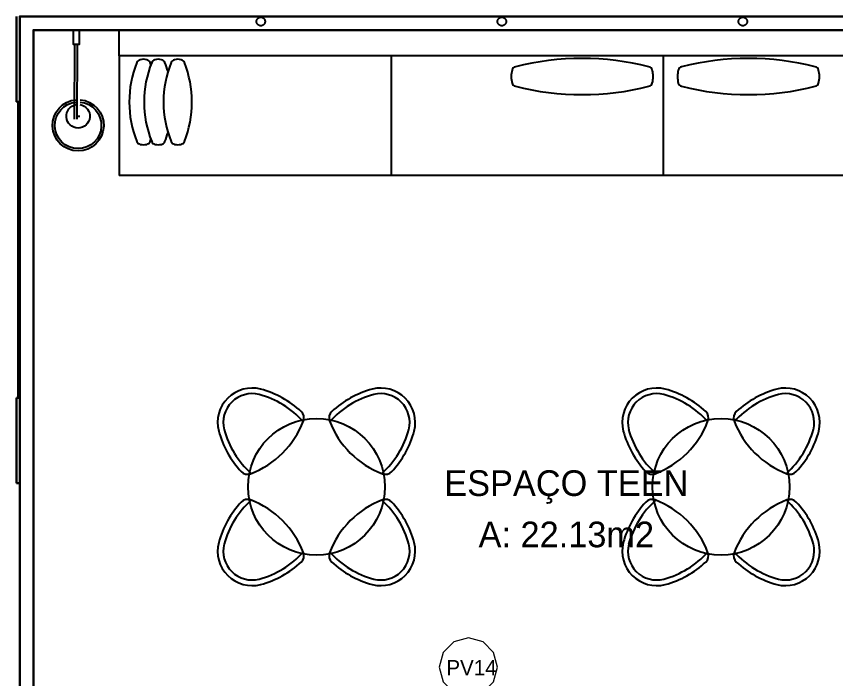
# Model space of a CAD drawing. Header units: metres. Extents: x -4.2 to 85, y -21.1 to 42.
# Drawn here: x 34.051 to 38.84, y 15.536 to 19.41 of the extents above; entities that cross this region are included whole.
import ezdxf

# ---------------------------------------------------------------- set-up
doc = ezdxf.new("R2010")
doc.units = ezdxf.units.M
doc.header["$MEASUREMENT"] = 0
doc.linetypes.add('XREF ÁREAS COMUNS LILAC$0$HIDDEN', pattern=[0.375, 0.25, -0.125])
for name, color, linetype, lineweight in [('7 - Alvenaria', 7, 'Continuous', 0), ('Level 19-1', 7, 'Continuous', 0), ('Level 44', 7, 'Continuous', 0)]:
    doc.layers.add(name, color=color, linetype=linetype, lineweight=lineweight)
for name, color, linetype in [('XREF ÁREAS COMUNS LILAC$0$ILUMINAÇÃO', 1, 'XREF ÁREAS COMUNS LILAC$0$HIDDEN'), ('XREF ÁREAS COMUNS LILAC$0$MOB 02', 142, 'Continuous'), ('XREF ÁREAS COMUNS LILAC$0$MOB01', 8, 'Continuous'), ('XREF ÁREAS COMUNS LILAC$0$MOB02', 142, 'Continuous'), ('XREF ÁREAS COMUNS LILAC$0$MOB03', 120, 'Continuous')]:
    doc.layers.add(name, color=color, linetype=linetype)
doc.styles.add('Style-INTL_ENGINEERING', font='INTL_ENGINEERING.shx')

# ---------------------------------------------------------------- blocks, each defined once
blk = doc.blocks.new('*U477')
at = {"layer": 'Level 44', "color": 4, "linetype": 'Continuous', "lineweight": 0, "flags": 128}
blk.add_lwpolyline([(0.171, 0), (0.147, 0.0856), (0.0857, 0.1478), (-0.0002, 0.1705), (-0.0859, 0.1477), (-0.1482, 0.0857), (-0.171, -0.0002), (-0.147, -0.0858), (-0.0864, -0.1478), (-0.0005, -0.1705), (0.0861, -0.1472), (0.1471, -0.0859)], close=True, dxfattribs=at)
at = {"layer": 'Level 44', "color": 4, "linetype": 'Continuous', "lineweight": 0, "style": 'Style-INTL_ENGINEERING'}
blk.add_text('PV14', height=0.08997, rotation=0.0007, dxfattribs=at).set_placement((-0.1291, -0.0485))
blk = doc.blocks.new('pilotis_as built')
at = {"layer": 'Level 19-1', "color": 7, "linetype": 'Continuous', "lineweight": 30, "flags": 128}
for points in [[(12.4105, -7.3148), (6.7972, -7.3148), (6.7972, -11.325)], [(6.8772, -11.325), (6.8772, -7.3948), (12.6703, -7.3948)]]:
    blk.add_lwpolyline(points, dxfattribs=at)
blk = doc.blocks.new('XREF ÁREAS COMUNS LILAC$0$A$C04550E34')
at = {"layer": 'XREF ÁREAS COMUNS LILAC$0$MOB01'}
for centre, radius, start, end in [((0.2019, 0.9536), 0.2019, 75.7531, 194.2469), ((0.1021, 0.6013), 0.568, 47.1237, 74.7451), ((1.0534, 0.6013), 0.568, 105.2549, 132.8763), ((0.9536, 0.9536), 0.2019, 345.7531, 104.2469), ((0.2019, 0.9536), 0.1691, 75.7531, 194.2469), ((0.1012, 0.5997), 0.537, 42.0574, 74.737), ((1.0542, 0.5998), 0.5368, 105.2585, 137.9482), ((0.9536, 0.9536), 0.1691, 345.7531, 104.2469), ((0.4546, 0.9809), 0.05, 339.2144, 47.1237), ((0.7009, 0.9809), 0.05, 132.8763, 200.7856), ((0.0032, 1.1522), 0.5327, 290.7856, 339.2144), ((1.1522, 1.1522), 0.5327, 200.7856, 249.2144), ((0.5556, 1.0542), 0.5368, 195.2585, 227.9482), ((0.5997, 1.0543), 0.537, 312.0574, 344.737), ((0.5542, 1.0534), 0.568, 195.2549, 222.8763), ((0.6013, 1.0534), 0.568, 317.1237, 344.7451), ((0.1746, 0.7009), 0.05, 222.8763, 290.7856), ((0.9809, 0.7009), 0.05, 249.2144, 317.1237), ((0.5542, 0.1021), 0.568, 137.1237, 164.7451), ((0.5556, 0.1013), 0.5368, 132.0518, 164.7415), ((0.1746, 0.4546), 0.05, 69.2144, 137.1237), ((0.0032, 0.0032), 0.5327, 20.7856, 69.2144), ((1.1522, 0.0032), 0.5327, 110.7856, 159.2144), ((0.5997, 0.1012), 0.537, 15.263, 47.9426), ((0.9809, 0.4546), 0.05, 42.8763, 110.7856), ((0.6013, 0.1021), 0.568, 15.2549, 42.8763), ((0.2019, 0.2019), 0.2019, 165.7531, 284.2469), ((0.2019, 0.2019), 0.1691, 165.7531, 284.2469), ((0.9536, 0.2019), 0.2019, 255.7531, 14.2469), ((0.9536, 0.2019), 0.1691, 255.7531, 14.2469), ((0.1012, 0.5558), 0.537, 285.263, 317.9426), ((0.4546, 0.1746), 0.05, 312.8763, 20.7856), ((0.7009, 0.1746), 0.05, 159.2144, 227.1237), ((1.0542, 0.5556), 0.5368, 222.0518, 254.7415), ((0.1021, 0.5542), 0.568, 285.2549, 312.8763), ((1.0534, 0.5542), 0.568, 227.1237, 254.7451)]:
    blk.add_arc(centre, radius, start, end, dxfattribs=at)
at = {"layer": 'XREF ÁREAS COMUNS LILAC$0$MOB02'}
blk.add_circle((0.5777, 0.5777), 0.4, dxfattribs=at)
blk = doc.blocks.new('XREF ÁREAS COMUNS LILAC$0$A$C7491663D')
at = {"layer": 'XREF ÁREAS COMUNS LILAC$0$MOB01'}
for p, q in [((0.1372, 0.1086), (0.5745, 0.1103)), ((0.1553, 0.1027), (0.1552, 0.1248)), ((0.1372, 0.0936), (0.5745, 0.0953))]:
    blk.add_line(p, q, dxfattribs=at)
blk.add_lwpolyline([(0.6593, 0.1199), (0.5745, 0.1197), (0.5746, 0.0859), (0.6594, 0.0861)], close=True, dxfattribs=at)
for centre, radius, start, end in [((0.1021, 0.1136), 0.1498, 4.3661, 355.878), ((0.1021, 0.1136), 0.136, 4.7997, 355.4444), ((0.1552, 0.1137), 0.0688, 9.3976, 350.8465)]:
    blk.add_arc(centre, radius, start, end, dxfattribs=at)
blk = doc.blocks.new('XREF ÁREAS COMUNS LILAC$0$A$C4B3122FD')
at = {"layer": 'XREF ÁREAS COMUNS LILAC$0$MOB01'}
for centre, radius, start, end in [((0.3073, -1.0206), 1.1774, 75.7778, 104.2222), ((0.1106, 0.0784), 0.1106, 165.3253, 194.6747), ((0.023, 0.1014), 0.02, 104.2222, 165.3253), ((0.5917, 0.1014), 0.02, 14.6747, 75.7778), ((0.504, 0.0784), 0.1106, 345.3253, 14.6747), ((0.023, 0.0555), 0.02, 194.6747, 255.7778), ((0.3073, 1.1774), 1.1774, 255.7778, 284.2222), ((0.5917, 0.0555), 0.02, 284.2222, 345.3253)]:
    blk.add_arc(centre, radius, start, end, dxfattribs=at)
blk = doc.blocks.new('XREF ÁREAS COMUNS LILAC$0$A$C19487349')
at = {"layer": 'XREF ÁREAS COMUNS LILAC$0$MOB01'}
for centre, radius, start, end in [((0.66, 0.2776), 0.6909, 158.1544, 201.8456), ((0.0466, 0.5235), 0.03, 103.184, 158.1544), ((0.0616, 0.4595), 0.0957, 76.8162, 103.184), ((0.0765, 0.5235), 0.03, 21.8456, 76.8162), ((-0.5369, 0.2776), 0.6909, 338.1544, 21.8456), ((0.0466, 0.0317), 0.03, 201.8456, 256.816), ((0.0616, 0.0957), 0.0957, 256.816, 283.1838), ((0.0765, 0.0317), 0.03, 283.1838, 338.1544)]:
    blk.add_arc(centre, radius, start, end, dxfattribs=at)

msp = doc.modelspace()

# ---------------------------------------------------------------- linework, layer by layer
at = {"layer": 'XREF ÁREAS COMUNS LILAC$0$ILUMINAÇÃO'}
for centre in [(35.4797, 19.3799), (36.8885, 19.3799), (38.2972, 19.3799)]:
    msp.add_circle(centre, 0.025, dxfattribs=at)
at = {"layer": 'XREF ÁREAS COMUNS LILAC$0$MOB 02', "color": 4, "linetype": 'Continuous', "lineweight": 30}
msp.add_lwpolyline([(34.065, 18.9099), (34.065, 17.1782), (34.063, 17.1782), (34.061, 17.1832), (34.061, 18.9049), (34.063, 18.9099), (34.065, 18.9099)], dxfattribs=at)
at = {"layer": 'XREF ÁREAS COMUNS LILAC$0$MOB01'}
for centre, radius, start, end in [((34.7804, 19.1303), 0.027, 103.184, 158.1544), ((34.7939, 19.0727), 0.0861, 76.8162, 103.184), ((34.8074, 19.1303), 0.027, 21.8456, 76.8162), ((34.8669, 19.1303), 0.027, 103.184, 158.1544), ((34.8804, 19.0727), 0.0861, 76.8162, 103.184), ((34.8939, 19.1303), 0.027, 21.8456, 76.8162), ((35.3325, 18.9089), 0.6218, 158.1544, 201.8456), ((35.419, 18.9089), 0.6218, 158.1544, 201.8456), ((34.2553, 18.9089), 0.6218, 20.6539, 21.8456), ((34.3418, 18.9089), 0.6218, 16.7272, 21.8456), ((34.3418, 18.9089), 0.6218, 338.1544, 343.2728), ((34.7804, 18.6876), 0.027, 201.8456, 256.816), ((34.8074, 18.6876), 0.027, 283.1838, 338.1544), ((34.2553, 18.9089), 0.6218, 338.1544, 339.3461), ((34.8669, 18.6876), 0.027, 201.8456, 256.816), ((34.8939, 18.6876), 0.027, 283.1838, 338.1544), ((34.7939, 18.7452), 0.0861, 256.816, 283.1838), ((34.8804, 18.7452), 0.0861, 256.816, 283.1838)]:
    msp.add_arc(centre, radius, start, end, dxfattribs=at)
at = {"layer": 'XREF ÁREAS COMUNS LILAC$0$MOB02', "linetype": 'Continuous', "lineweight": 30}
for p, q in [((34.051, 19.4099), (34.051, 18.9099)), ((34.051, 18.9099), (34.071, 18.9099)), ((34.051, 16.6798), (34.051, 17.1782)), ((34.051, 17.1782), (34.071, 17.1782)), ((34.051, 16.6798), (34.071, 16.6798))]:
    msp.add_line(p, q, dxfattribs=at)
at = {"layer": 'XREF ÁREAS COMUNS LILAC$0$MOB02'}
for p, q in [((34.651, 19.1799), (34.651, 18.4799)), ((36.2427, 18.4799), (36.2427, 19.1799)), ((37.8343, 18.4799), (37.8343, 19.1799)), ((39.426, 18.4799), (34.651, 18.4799))]:
    msp.add_line(p, q, dxfattribs=at)
at = {"layer": 'XREF ÁREAS COMUNS LILAC$0$MOB03'}
for p, q in [((34.651, 19.1799), (34.651, 19.3299)), ((39.426, 19.1799), (34.651, 19.1799))]:
    msp.add_line(p, q, dxfattribs=at)

# ---------------------------------------------------------------- block references
at = {"color": 1, "linetype": 'Continuous', "lineweight": 13}
msp.add_blockref('pilotis_as built', (27.2738, 26.7246), dxfattribs=at)
at = {"layer": 'Level 44', "color": 4, "linetype": 'Continuous', "lineweight": 0}
msp.add_blockref('*U477', (36.6931, 15.6038), dxfattribs=at)
at = {"layer": 'XREF ÁREAS COMUNS LILAC$0$MOB01', "xscale": 0.8999999999998636, "yscale": 0.8999999999998636, "zscale": 0.8999999999998636}
msp.add_blockref('XREF ÁREAS COMUNS LILAC$0$A$C19487349', (34.9388, 18.6591), dxfattribs=at)
at = {"layer": 'XREF ÁREAS COMUNS LILAC$0$MOB01', "color": 1, "xscale": 1.350000000000136, "yscale": 1.350000000000136, "zscale": 1.350000000000136}
for p in [(36.9433, 18.952), (37.9152, 18.952)]:
    msp.add_blockref('XREF ÁREAS COMUNS LILAC$0$A$C4B3122FD', p, dxfattribs=at)
at = {"layer": 'XREF ÁREAS COMUNS LILAC$0$MOB02', "xscale": -1, "rotation": 270}
msp.add_blockref('XREF ÁREAS COMUNS LILAC$0$A$C7491663D', (34.298, 18.6705), dxfattribs=at)
at = {"layer": 'XREF ÁREAS COMUNS LILAC$0$MOB02', "color": 41}
for p in [(35.2273, 16.0805), (37.5921, 16.0805)]:
    msp.add_blockref('XREF ÁREAS COMUNS LILAC$0$A$C04550E34', p, dxfattribs=at)

# ---------------------------------------------------------------- texts
at = {"layer": '7 - Alvenaria', "color": 2, "linetype": 'Continuous', "lineweight": 13, "insert": (37.2655, 16.5287), "char_height": 0.149998, "attachment_point": 5, "line_spacing_factor": 1.200006, "style": 'Style-INTL_ENGINEERING'}
msp.add_mtext('ESPAÇO TEEN\\PA: 22.13m2\\P', dxfattribs=at)

doc.saveas('drawing.dxf')
